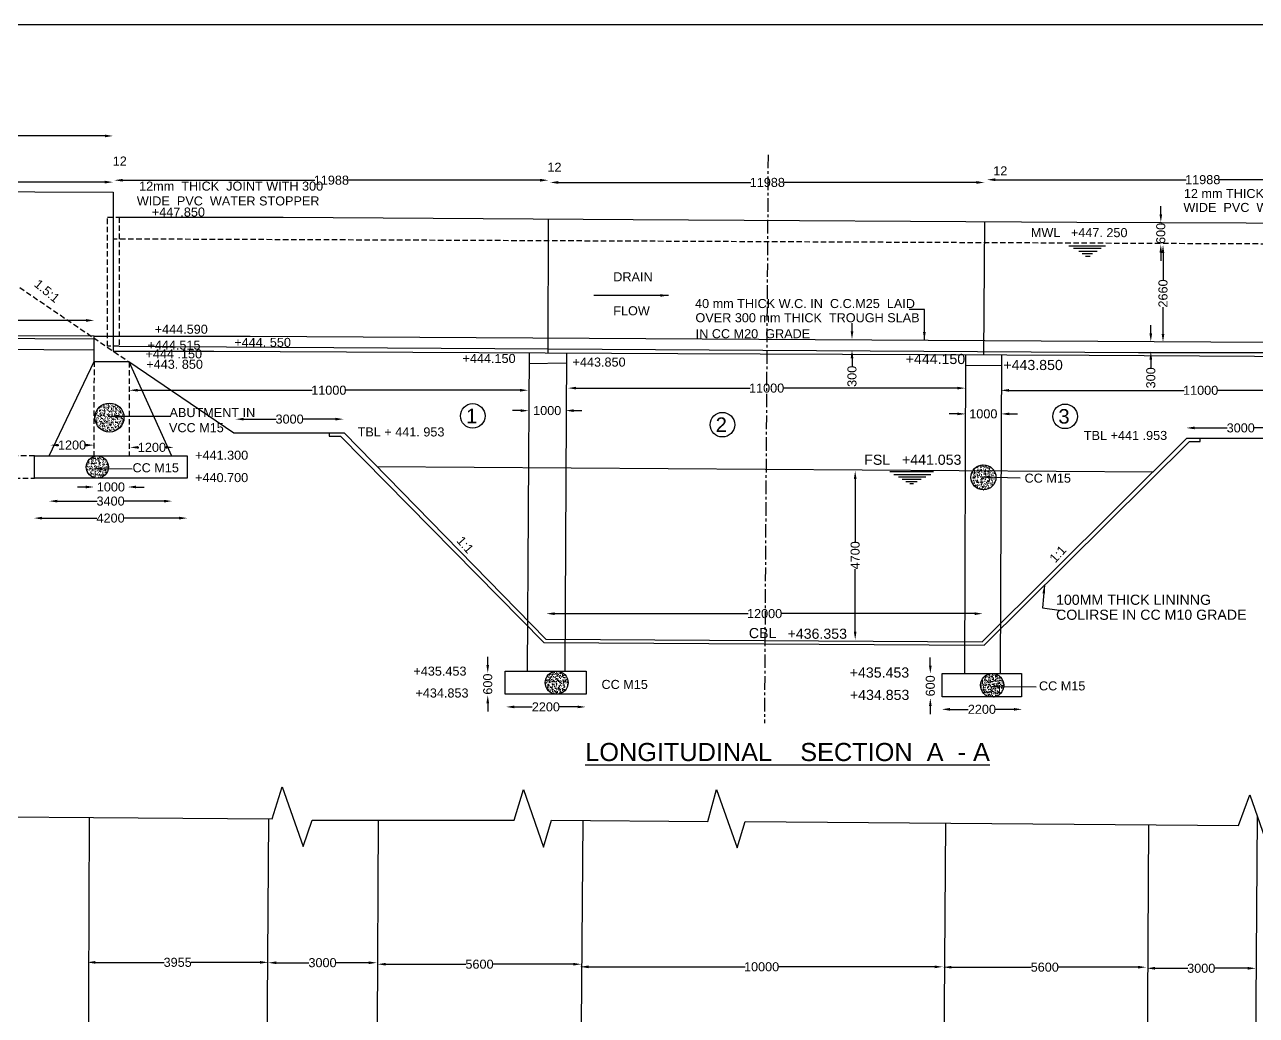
# Model space of a CAD drawing. Header units: millimetres. Extents: x 687 to 122702, y 4423 to 86488.
# Drawn here: x 29532 to 63551, y 59125 to 86488 of the extents above; entities that cross this region are included whole.
import ezdxf

# ---------------------------------------------------------------- set-up
doc = ezdxf.new("R2010")
doc.units = ezdxf.units.MM
doc.header["$MEASUREMENT"] = 0
doc.linetypes.add('CENTER', pattern=[2, 1.25, -0.25, 0.25, -0.25])
doc.linetypes.add('DASHED', pattern=[0.75, 0.5, -0.25])
for name, color, linetype in [('DIM', 7, 'Continuous'), ('DWG', 7, 'Continuous'), ('TEXT', 7, 'Continuous'), ('TXT', 7, 'Continuous')]:
    doc.layers.add(name, color=color, linetype=linetype)
doc.styles.get("Standard").update_dxf_attribs({"font": 'arial.ttf'})
doc.dimstyles.new('Civil', dxfattribs={"dimtxt": 250, "dimasz": 225, "dimexe": 0.1, "dimexo": 0.0625, "dimgap": 0.09, "dimtad": 0, "dimdec": 0, "dimzin": 12, "dimdsep": 46, "dimtxsty": 'Standard', "dimcen": 0.1, "dimse1": 1, "dimse2": 1, "dimadec": 0, "dimazin": 2, "dimtfac": 1, "dimtdec": 0, "dimtofl": 0, "dimtmove": 0, "dimatfit": 3, "dimfxl": 1, "dimfrac": 1, "dimtolj": 1, "dimtzin": 0, "dimarcsym": 0})
pattern_1 = [(50, (0, 0), (143.45204, -12.55043), [15, -165]), (355, (0, 0), (-27.75027, 150.43843), [12, -132]), (100.4514, (11.95, -1.05), (115.70188, 137.8879), [12.74804, -140.22842]), (46.1842, (0, 40), (213.4482, -33.1038), [22.5, -247.5]), (96.6356, (17.79, 37.24), (186.93254, 194.82357), [19.12206, -210.3426]), (351.1842, (0, 40), (186.9324, 194.8237), [18, -198]), (21, (20, 30), (119.38141, -80.52378), [15, -165]), (326, (20, 30), (48.66307, 145.03), [12, -132]), (71.4514, (29.95, 23.29), (168.04453, 64.5061), [12.74804, -140.22842]), (37.5, (0, 0), (2.43197, 66.57877), [0, -130.4, 0, -134, 0, -132.5]), (7.5, (0, 0), (52.61391, 78.88234), [0, -76.4, 0, -127.4, 0, -50.5]), (327.5, (-44.6, 0), (106.764487, -4.510974), [0, -50, 0, -156, 0, -207]), (317.5, (-64.6, 0), (116.63723, 20.021), [0, -65, 0, -103.6, 0, -147])]

# ---------------------------------------------------------------- blocks, each defined once
blk = doc.blocks.new('*D9')
at = {"layer": 'Defpoints', "color": 0, "transparency": 16777216}
for p in [(20362, 83615), (31974, 83615), (31974, 83414)]:
    blk.add_point(p, dxfattribs=at)
at = {"layer": 'DIM', "color": 0, "lineweight": -2, "transparency": 16777216}
for p, q in [((20587, 83414), (25710, 83414)), ((31749, 83414), (26625, 83414))]:
    blk.add_line(p, q, dxfattribs=at)
at = {"layer": 'DIM', "color": 0, "transparency": 16777216}
for points in [[(20587, 83451), (20587, 83376), (20362, 83414)], [(31749, 83451), (31749, 83376), (31974, 83414)]]:
    blk.add_solid(points, dxfattribs=at)
at = {"layer": 'DIM', "color": 0, "transparency": 16777216, "insert": (26168, 83414), "char_height": 250, "attachment_point": 5}
blk.add_mtext('\\A1;11552', dxfattribs=at)
blk = doc.blocks.new('*D10')
at = {"layer": 'Defpoints', "color": 0, "transparency": 16777216}
for p in [(25483, 82174), (31972, 82174), (31972, 82139)]:
    blk.add_point(p, dxfattribs=at)
at = {"layer": 'DIM', "color": 0, "lineweight": -2, "transparency": 16777216}
for p, q in [((25708, 82139), (28355, 82139)), ((31747, 82139), (29100, 82139))]:
    blk.add_line(p, q, dxfattribs=at)
at = {"layer": 'DIM', "color": 0, "transparency": 16777216}
for points in [[(25708, 82176), (25708, 82101), (25483, 82139)], [(31747, 82176), (31747, 82101), (31972, 82139)]]:
    blk.add_solid(points, dxfattribs=at)
at = {"layer": 'DIM', "color": 0, "transparency": 16777216, "insert": (28728, 82139), "char_height": 250, "attachment_point": 5}
blk.add_mtext('\\A1;6452', dxfattribs=at)
blk = doc.blocks.new('*D11')
at = {"layer": 'Defpoints', "color": 0, "transparency": 16777216}
for p in [(32013, 82305), (43995, 82305), (43995, 82191)]:
    blk.add_point(p, dxfattribs=at)
at = {"layer": 'DIM', "color": 0, "lineweight": -2, "transparency": 16777216}
for p, q in [((32238, 82191), (37545, 82191)), ((43770, 82191), (38463, 82191))]:
    blk.add_line(p, q, dxfattribs=at)
at = {"layer": 'DIM', "color": 0, "transparency": 16777216}
for points in [[(32238, 82228), (32238, 82153), (32013, 82191)], [(43770, 82228), (43770, 82153), (43995, 82191)]]:
    blk.add_solid(points, dxfattribs=at)
at = {"layer": 'DIM', "color": 0, "transparency": 16777216, "insert": (38004, 82191), "char_height": 250, "attachment_point": 5}
blk.add_mtext('\\A1;11988', dxfattribs=at)
blk = doc.blocks.new('*D12')
at = {"layer": 'Defpoints', "color": 0, "transparency": 16777216}
for p in [(44044, 82182), (56044, 82182), (56044, 82129)]:
    blk.add_point(p, dxfattribs=at)
at = {"layer": 'DIM', "color": 0, "lineweight": -2, "transparency": 16777216}
for p, q in [((44269, 82129), (49585, 82129)), ((55819, 82129), (50503, 82129))]:
    blk.add_line(p, q, dxfattribs=at)
at = {"layer": 'DIM', "color": 0, "transparency": 16777216}
for points in [[(44269, 82167), (44269, 82092), (44044, 82129)], [(55819, 82167), (55819, 82092), (56044, 82129)]]:
    blk.add_solid(points, dxfattribs=at)
at = {"layer": 'DIM', "color": 0, "transparency": 16777216, "insert": (50044, 82129), "char_height": 250, "attachment_point": 5}
blk.add_mtext('\\A1;11988', dxfattribs=at)
blk = doc.blocks.new('*D13')
at = {"layer": 'Defpoints', "color": 0, "transparency": 16777216}
for p in [(56114, 82111), (68023, 82205), (68023, 82111)]:
    blk.add_point(p, dxfattribs=at)
at = {"layer": 'DIM', "color": 0, "lineweight": -2, "transparency": 16777216}
for p, q in [((56339, 82205), (61610, 82205)), ((67798, 82205), (62528, 82205))]:
    blk.add_line(p, q, dxfattribs=at)
at = {"layer": 'DIM', "color": 0, "transparency": 16777216}
for points in [[(56339, 82242), (56339, 82167), (56114, 82205)], [(67798, 82242), (67798, 82167), (68023, 82205)]]:
    blk.add_solid(points, dxfattribs=at)
at = {"layer": 'DIM', "color": 0, "transparency": 16777216, "insert": (62069, 82205), "char_height": 250, "attachment_point": 5}
blk.add_mtext('\\A1;11988', dxfattribs=at)
blk = doc.blocks.new('*D35')
at = {"layer": 'Defpoints', "color": 0, "transparency": 16777216}
for p in [(56495, 76438), (67529, 76438), (67529, 76387)]:
    blk.add_point(p, dxfattribs=at)
at = {"layer": 'DIM', "color": 0, "lineweight": -2, "transparency": 16777216}
for p, q in [((56720, 76387), (61554, 76387)), ((67304, 76387), (62470, 76387))]:
    blk.add_line(p, q, dxfattribs=at)
at = {"layer": 'DIM', "color": 0, "transparency": 16777216}
for points in [[(56720, 76425), (56720, 76350), (56495, 76387)], [(67304, 76425), (67304, 76350), (67529, 76387)]]:
    blk.add_solid(points, dxfattribs=at)
at = {"layer": 'DIM', "color": 0, "transparency": 16777216, "insert": (62012, 76387), "char_height": 250, "attachment_point": 5}
blk.add_mtext('\\A1;11000', dxfattribs=at)
blk = doc.blocks.new('*D36')
at = {"layer": 'Defpoints', "color": 0, "transparency": 16777216}
for p in [(61620, 75366), (64617, 75366), (64617, 75349)]:
    blk.add_point(p, dxfattribs=at)
at = {"layer": 'DIM', "color": 0, "lineweight": -2, "transparency": 16777216}
for p, q in [((61845, 75349), (62746, 75349)), ((64392, 75349), (63492, 75349))]:
    blk.add_line(p, q, dxfattribs=at)
at = {"layer": 'DIM', "color": 0, "transparency": 16777216}
for points in [[(61845, 75387), (61845, 75312), (61620, 75349)], [(64392, 75387), (64392, 75312), (64617, 75349)]]:
    blk.add_solid(points, dxfattribs=at)
at = {"layer": 'DIM', "color": 0, "transparency": 16777216, "insert": (63119, 75349), "char_height": 250, "attachment_point": 5}
blk.add_mtext('\\A1;3000', dxfattribs=at)
blk = doc.blocks.new('*D37')
at = {"layer": 'Defpoints', "color": 0, "transparency": 16777216}
for p in [(60612, 77735), (60612, 77459), (60636, 77459)]:
    blk.add_point(p, dxfattribs=at)
at = {"layer": 'DIM', "color": 0, "lineweight": -2, "transparency": 16777216}
for p, q in [((60636, 77960), (60636, 78185)), ((60636, 77234), (60636, 77009))]:
    blk.add_line(p, q, dxfattribs=at)
at = {"layer": 'DIM', "color": 0, "transparency": 16777216}
for points in [[(60598, 77960), (60673, 77960), (60636, 77735)], [(60598, 77234), (60673, 77234), (60636, 77459)]]:
    blk.add_solid(points, dxfattribs=at)
at = {"layer": 'DIM', "color": 0, "transparency": 16777216, "insert": (60636, 76733), "char_height": 250, "attachment_point": 5, "rotation": 90}
blk.add_mtext('\\A1;300', dxfattribs=at)
blk = doc.blocks.new('*D38')
at = {"layer": 'Defpoints', "color": 0, "transparency": 16777216}
for p in [(60852, 80403), (60852, 77723), (60973, 77723)]:
    blk.add_point(p, dxfattribs=at)
at = {"layer": 'DIM', "color": 0, "lineweight": -2, "transparency": 16777216}
for p, q in [((60973, 80178), (60973, 79438)), ((60973, 77948), (60973, 78688))]:
    blk.add_line(p, q, dxfattribs=at)
at = {"layer": 'DIM', "color": 0, "transparency": 16777216}
for points in [[(60935, 80178), (61010, 80178), (60973, 80403)], [(60935, 77948), (61010, 77948), (60973, 77723)]]:
    blk.add_solid(points, dxfattribs=at)
at = {"layer": 'DIM', "color": 0, "transparency": 16777216, "insert": (60973, 79063), "char_height": 250, "attachment_point": 5, "rotation": 90}
blk.add_mtext('\\A1;2660', dxfattribs=at)
blk = doc.blocks.new('*D39')
at = {"layer": 'Defpoints', "color": 0, "transparency": 16777216}
for p in [(60888, 81028), (60888, 80415), (60912, 80415)]:
    blk.add_point(p, dxfattribs=at)
at = {"layer": 'DIM', "color": 0, "lineweight": -2, "transparency": 16777216}
for p, q in [((60912, 81253), (60912, 81478)), ((60912, 80190), (60912, 79965))]:
    blk.add_line(p, q, dxfattribs=at)
at = {"layer": 'DIM', "color": 0, "transparency": 16777216}
for points in [[(60875, 81253), (60950, 81253), (60912, 81028)], [(60875, 80190), (60950, 80190), (60912, 80415)]]:
    blk.add_solid(points, dxfattribs=at)
at = {"layer": 'DIM', "color": 0, "transparency": 16777216, "insert": (60912, 80722), "char_height": 250, "attachment_point": 5, "rotation": 90}
blk.add_mtext('\\A1;600', dxfattribs=at)
blk = doc.blocks.new('*D40')
at = {"layer": 'Defpoints', "color": 0, "transparency": 16777216}
for p in [(54861, 67693), (57080, 67693), (57080, 67577)]:
    blk.add_point(p, dxfattribs=at)
at = {"layer": 'DIM', "color": 0, "lineweight": -2, "transparency": 16777216}
for p, q in [((55086, 67577), (55595, 67577)), ((56855, 67577), (56345, 67577))]:
    blk.add_line(p, q, dxfattribs=at)
at = {"layer": 'DIM', "color": 0, "transparency": 16777216}
for points in [[(55086, 67615), (55086, 67540), (54861, 67577)], [(56855, 67615), (56855, 67540), (57080, 67577)]]:
    blk.add_solid(points, dxfattribs=at)
at = {"layer": 'DIM', "color": 0, "transparency": 16777216, "insert": (55970, 67577), "char_height": 250, "attachment_point": 5}
blk.add_mtext('\\A1;2200', dxfattribs=at)
blk = doc.blocks.new('*D41')
at = {"layer": 'Defpoints', "color": 0, "transparency": 16777216}
for p in [(43944, 70220), (55995, 70220), (55995, 70220)]:
    blk.add_point(p, dxfattribs=at)
at = {"layer": 'DIM', "color": 0, "lineweight": -2, "transparency": 16777216}
for p, q in [((44169, 70220), (49511, 70220)), ((55770, 70220), (50428, 70220))]:
    blk.add_line(p, q, dxfattribs=at)
at = {"layer": 'DIM', "color": 0, "transparency": 16777216}
for points in [[(44169, 70257), (44169, 70182), (43944, 70220)], [(55770, 70257), (55770, 70182), (55995, 70220)]]:
    blk.add_solid(points, dxfattribs=at)
at = {"layer": 'DIM', "color": 0, "transparency": 16777216, "insert": (49969, 70220), "char_height": 250, "attachment_point": 5}
blk.add_mtext('\\A1;12000', dxfattribs=at)
blk = doc.blocks.new('*D42')
at = {"layer": 'Defpoints', "color": 0, "transparency": 16777216}
for p in [(52471, 74164), (52530, 74164), (52530, 69499)]:
    blk.add_point(p, dxfattribs=at)
at = {"layer": 'DIM', "color": 0, "lineweight": -2, "transparency": 16777216}
for p, q in [((52471, 73939), (52471, 72209)), ((52471, 69724), (52471, 71453))]:
    blk.add_line(p, q, dxfattribs=at)
at = {"layer": 'DIM', "color": 0, "transparency": 16777216}
for points in [[(52433, 73939), (52508, 73939), (52471, 74164)], [(52433, 69724), (52508, 69724), (52471, 69499)]]:
    blk.add_solid(points, dxfattribs=at)
at = {"layer": 'DIM', "color": 0, "transparency": 16777216, "insert": (52471, 71831), "char_height": 250, "attachment_point": 5, "rotation": 90}
blk.add_mtext('\\A1;4700', dxfattribs=at)
blk = doc.blocks.new('*D43')
at = {"layer": 'Defpoints', "color": 0, "transparency": 16777216}
for p in [(55517, 75631), (56503, 75737), (56503, 75631)]:
    blk.add_point(p, dxfattribs=at)
at = {"layer": 'DIM', "color": 0, "lineweight": -2, "transparency": 16777216}
for p, q in [((55292, 75737), (55067, 75737)), ((56728, 75737), (56953, 75737))]:
    blk.add_line(p, q, dxfattribs=at)
at = {"layer": 'DIM', "color": 0, "transparency": 16777216}
for points in [[(55292, 75775), (55292, 75700), (55517, 75737)], [(56728, 75775), (56728, 75700), (56503, 75737)]]:
    blk.add_solid(points, dxfattribs=at)
at = {"layer": 'DIM', "color": 0, "transparency": 16777216, "insert": (56010, 75737), "char_height": 250, "attachment_point": 5}
blk.add_mtext('\\A1;1000', dxfattribs=at)
blk = doc.blocks.new('*D44')
at = {"layer": 'Defpoints', "color": 0, "transparency": 16777216}
for p in [(44537, 76409), (55514, 76449), (55514, 76409)]:
    blk.add_point(p, dxfattribs=at)
at = {"layer": 'DIM', "color": 0, "lineweight": -2, "transparency": 16777216}
for p, q in [((44762, 76449), (49567, 76449)), ((55289, 76449), (50483, 76449))]:
    blk.add_line(p, q, dxfattribs=at)
at = {"layer": 'DIM', "color": 0, "transparency": 16777216}
for points in [[(44762, 76487), (44762, 76412), (44537, 76449)], [(55289, 76487), (55289, 76412), (55514, 76449)]]:
    blk.add_solid(points, dxfattribs=at)
at = {"layer": 'DIM', "color": 0, "transparency": 16777216, "insert": (50025, 76449), "char_height": 250, "attachment_point": 5}
blk.add_mtext('\\A1;11000', dxfattribs=at)
blk = doc.blocks.new('*D45')
at = {"layer": 'Defpoints', "color": 0, "transparency": 16777216}
for p in [(52352, 77795), (52352, 77500), (52383, 77500)]:
    blk.add_point(p, dxfattribs=at)
at = {"layer": 'DIM', "color": 0, "lineweight": -2, "transparency": 16777216}
for p, q in [((52383, 78020), (52383, 78245)), ((52383, 77275), (52383, 77050))]:
    blk.add_line(p, q, dxfattribs=at)
at = {"layer": 'DIM', "color": 0, "transparency": 16777216}
for points in [[(52346, 78020), (52421, 78020), (52383, 77795)], [(52346, 77275), (52421, 77275), (52383, 77500)]]:
    blk.add_solid(points, dxfattribs=at)
at = {"layer": 'DIM', "color": 0, "transparency": 16777216, "insert": (52383, 76775), "char_height": 250, "attachment_point": 5, "rotation": 90}
blk.add_mtext('\\A1;300', dxfattribs=at)
blk = doc.blocks.new('*D46')
at = {"layer": 'Defpoints', "color": 0, "transparency": 16777216}
for p in [(43457, 75871), (44472, 75871), (44472, 75828)]:
    blk.add_point(p, dxfattribs=at)
at = {"layer": 'DIM', "color": 0, "lineweight": -2, "transparency": 16777216}
for p, q in [((43232, 75828), (43007, 75828)), ((44697, 75828), (44922, 75828))]:
    blk.add_line(p, q, dxfattribs=at)
at = {"layer": 'DIM', "color": 0, "transparency": 16777216}
for points in [[(43232, 75865), (43232, 75790), (43457, 75828)], [(44697, 75865), (44697, 75790), (44472, 75828)]]:
    blk.add_solid(points, dxfattribs=at)
at = {"layer": 'DIM', "color": 0, "transparency": 16777216, "insert": (43965, 75828), "char_height": 250, "attachment_point": 5}
blk.add_mtext('\\A1;1000', dxfattribs=at)
blk = doc.blocks.new('*D47')
at = {"layer": 'Defpoints', "color": 0, "transparency": 16777216}
for p in [(32425, 76529), (43441, 76529), (43441, 76390)]:
    blk.add_point(p, dxfattribs=at)
at = {"layer": 'DIM', "color": 0, "lineweight": -2, "transparency": 16777216}
for p, q in [((32650, 76390), (37475, 76390)), ((43216, 76390), (38391, 76390))]:
    blk.add_line(p, q, dxfattribs=at)
at = {"layer": 'DIM', "color": 0, "transparency": 16777216}
for points in [[(32650, 76428), (32650, 76353), (32425, 76390)], [(43216, 76428), (43216, 76353), (43441, 76390)]]:
    blk.add_solid(points, dxfattribs=at)
at = {"layer": 'DIM', "color": 0, "transparency": 16777216, "insert": (37933, 76390), "char_height": 250, "attachment_point": 5}
blk.add_mtext('\\A1;11000', dxfattribs=at)
blk = doc.blocks.new('*D48')
at = {"layer": 'Defpoints', "color": 0, "transparency": 16777216}
for p in [(38340, 75592), (35360, 75516), (38340, 75516)]:
    blk.add_point(p, dxfattribs=at)
at = {"layer": 'DIM', "color": 0, "lineweight": -2, "transparency": 16777216}
for p, q in [((35585, 75592), (36477, 75592)), ((38115, 75592), (37223, 75592))]:
    blk.add_line(p, q, dxfattribs=at)
at = {"layer": 'DIM', "color": 0, "transparency": 16777216}
for points in [[(35585, 75630), (35585, 75555), (35360, 75592)], [(38115, 75630), (38115, 75555), (38340, 75592)]]:
    blk.add_solid(points, dxfattribs=at)
at = {"layer": 'DIM', "color": 0, "transparency": 16777216, "insert": (36850, 75592), "char_height": 250, "attachment_point": 5}
blk.add_mtext('\\A1;3000', dxfattribs=at)
blk = doc.blocks.new('*D49')
at = {"layer": 'Defpoints', "color": 0, "transparency": 16777216}
for p in [(42830, 67675), (45027, 67675), (45027, 67644)]:
    blk.add_point(p, dxfattribs=at)
at = {"layer": 'DIM', "color": 0, "lineweight": -2, "transparency": 16777216}
for p, q in [((43055, 67644), (43553, 67644)), ((44802, 67644), (44303, 67644))]:
    blk.add_line(p, q, dxfattribs=at)
at = {"layer": 'DIM', "color": 0, "transparency": 16777216}
for points in [[(43055, 67682), (43055, 67607), (42830, 67644)], [(44802, 67682), (44802, 67607), (45027, 67644)]]:
    blk.add_solid(points, dxfattribs=at)
at = {"layer": 'DIM', "color": 0, "transparency": 16777216, "insert": (43928, 67644), "char_height": 250, "attachment_point": 5}
blk.add_mtext('\\A1;2200', dxfattribs=at)
blk = doc.blocks.new('*D50')
at = {"layer": 'Defpoints', "color": 0, "transparency": 16777216}
for p in [(42323, 68581), (42400, 68581), (42400, 67967)]:
    blk.add_point(p, dxfattribs=at)
at = {"layer": 'DIM', "color": 0, "lineweight": -2, "transparency": 16777216}
for p, q in [((42323, 68806), (42323, 69031)), ((42323, 67742), (42323, 67517))]:
    blk.add_line(p, q, dxfattribs=at)
at = {"layer": 'DIM', "color": 0, "transparency": 16777216}
for points in [[(42285, 68806), (42360, 68806), (42323, 68581)], [(42285, 67742), (42360, 67742), (42323, 67967)]]:
    blk.add_solid(points, dxfattribs=at)
at = {"layer": 'DIM', "color": 0, "transparency": 16777216, "insert": (42323, 68274), "char_height": 250, "attachment_point": 5, "rotation": 90}
blk.add_mtext('\\A1;600', dxfattribs=at)
blk = doc.blocks.new('*D51')
at = {"layer": 'Defpoints', "color": 0, "transparency": 16777216}
for p in [(29787, 72984), (34025, 72984), (34025, 72859)]:
    blk.add_point(p, dxfattribs=at)
at = {"layer": 'DIM', "color": 0, "lineweight": -2, "transparency": 16777216}
for p, q in [((30012, 72859), (31528, 72859)), ((33800, 72859), (32284, 72859))]:
    blk.add_line(p, q, dxfattribs=at)
at = {"layer": 'DIM', "color": 0, "transparency": 16777216}
for points in [[(30012, 72896), (30012, 72821), (29787, 72859)], [(33800, 72896), (33800, 72821), (34025, 72859)]]:
    blk.add_solid(points, dxfattribs=at)
at = {"layer": 'DIM', "color": 0, "transparency": 16777216, "insert": (31906, 72859), "char_height": 250, "attachment_point": 5}
blk.add_mtext('\\A1;4200', dxfattribs=at)
blk = doc.blocks.new('*D52')
at = {"layer": 'Defpoints', "color": 0, "transparency": 16777216}
for p in [(30209, 73390), (33603, 73390), (33603, 73328)]:
    blk.add_point(p, dxfattribs=at)
at = {"layer": 'DIM', "color": 0, "lineweight": -2, "transparency": 16777216}
for p, q in [((30434, 73328), (31533, 73328)), ((33378, 73328), (32279, 73328))]:
    blk.add_line(p, q, dxfattribs=at)
at = {"layer": 'DIM', "color": 0, "transparency": 16777216}
for points in [[(30434, 73365), (30434, 73290), (30209, 73328)], [(33378, 73365), (33378, 73290), (33603, 73328)]]:
    blk.add_solid(points, dxfattribs=at)
at = {"layer": 'DIM', "color": 0, "transparency": 16777216, "insert": (31906, 73328), "char_height": 250, "attachment_point": 5}
blk.add_mtext('\\A1;3400', dxfattribs=at)
blk = doc.blocks.new('*D53')
at = {"layer": 'Defpoints', "color": 0, "transparency": 16777216}
for p in [(31445, 73812), (32383, 73812), (32383, 73718)]:
    blk.add_point(p, dxfattribs=at)
at = {"layer": 'DIM', "color": 0, "lineweight": -2, "transparency": 16777216}
for p, q in [((31220, 73718), (30995, 73718)), ((32608, 73718), (32833, 73718))]:
    blk.add_line(p, q, dxfattribs=at)
at = {"layer": 'DIM', "color": 0, "transparency": 16777216}
for points in [[(31220, 73756), (31220, 73681), (31445, 73718)], [(32608, 73756), (32608, 73681), (32383, 73718)]]:
    blk.add_solid(points, dxfattribs=at)
at = {"layer": 'DIM', "color": 0, "transparency": 16777216, "insert": (31914, 73718), "char_height": 250, "attachment_point": 5}
blk.add_mtext('\\A1;1000', dxfattribs=at)
blk = doc.blocks.new('*D54')
at = {"layer": 'Defpoints', "color": 0, "transparency": 16777216}
for p in [(32446, 74828), (33650, 74828), (33650, 74812)]:
    blk.add_point(p, dxfattribs=at)
at = {"layer": 'DIM', "color": 0, "lineweight": -2, "transparency": 16777216}
for p, q in [((32671, 74812), (32687, 74812)), ((33425, 74812), (33409, 74812))]:
    blk.add_line(p, q, dxfattribs=at)
at = {"layer": 'DIM', "color": 0, "transparency": 16777216}
for points in [[(32671, 74850), (32671, 74775), (32446, 74812)], [(33425, 74850), (33425, 74775), (33650, 74812)]]:
    blk.add_solid(points, dxfattribs=at)
at = {"layer": 'DIM', "color": 0, "transparency": 16777216, "insert": (33048, 74812), "char_height": 250, "attachment_point": 5}
blk.add_mtext('\\A1;1200', dxfattribs=at)
blk = doc.blocks.new('*D55')
at = {"layer": 'Defpoints', "color": 0, "transparency": 16777216}
for p in [(31445, 74875), (30240, 74828), (31445, 74828)]:
    blk.add_point(p, dxfattribs=at)
at = {"layer": 'DIM', "color": 0, "lineweight": -2, "transparency": 16777216}
for p, q in [((30465, 74875), (30481, 74875)), ((31220, 74875), (31204, 74875))]:
    blk.add_line(p, q, dxfattribs=at)
at = {"layer": 'DIM', "color": 0, "transparency": 16777216}
for points in [[(30465, 74912), (30465, 74837), (30240, 74875)], [(31220, 74912), (31220, 74837), (31445, 74875)]]:
    blk.add_solid(points, dxfattribs=at)
at = {"layer": 'DIM', "color": 0, "transparency": 16777216, "insert": (30842, 74875), "char_height": 250, "attachment_point": 5}
blk.add_mtext('\\A1;1200', dxfattribs=at)
blk = doc.blocks.new('*D57')
at = {"layer": 'Defpoints', "color": 0, "transparency": 16777216}
for p in [(25465, 78319), (31455, 78319), (31455, 78319)]:
    blk.add_point(p, dxfattribs=at)
at = {"layer": 'DIM', "color": 0, "lineweight": -2, "transparency": 16777216}
for p, q in [((25690, 78319), (28087, 78319)), ((31230, 78319), (28833, 78319))]:
    blk.add_line(p, q, dxfattribs=at)
at = {"layer": 'DIM', "color": 0, "transparency": 16777216}
for points in [[(25690, 78356), (25690, 78281), (25465, 78319)], [(31230, 78356), (31230, 78281), (31455, 78319)]]:
    blk.add_solid(points, dxfattribs=at)
at = {"layer": 'DIM', "color": 0, "transparency": 16777216, "insert": (28460, 78319), "char_height": 250, "attachment_point": 5}
blk.add_mtext('\\A1;5903', dxfattribs=at)
blk = doc.blocks.new('*D69')
at = {"layer": 'Defpoints', "color": 0, "transparency": 16777216}
for p in [(54501, 68562), (54546, 68562), (54501, 67891)]:
    blk.add_point(p, dxfattribs=at)
at = {"layer": 'DIM', "color": 0, "lineweight": -2, "transparency": 16777216}
for p, q in [((54546, 68787), (54546, 69012)), ((54546, 67666), (54546, 67441))]:
    blk.add_line(p, q, dxfattribs=at)
at = {"layer": 'DIM', "color": 0, "transparency": 16777216}
for points in [[(54509, 68787), (54584, 68787), (54546, 68562)], [(54509, 67666), (54584, 67666), (54546, 67891)]]:
    blk.add_solid(points, dxfattribs=at)
at = {"layer": 'DIM', "color": 0, "transparency": 16777216, "insert": (54546, 68226), "char_height": 250, "attachment_point": 5, "rotation": 90}
blk.add_mtext('\\A1;600', dxfattribs=at)
blk = doc.blocks.new('*D109')
at = {"layer": 'Defpoints', "color": 0, "transparency": 16777216}
for p in [(31260, 60569), (36258, 60589), (36258, 60569)]:
    blk.add_point(p, dxfattribs=at)
at = {"layer": 'DIM', "color": 0, "lineweight": -2, "transparency": 16777216}
for p, q in [((31485, 60589), (33385, 60589)), ((36033, 60589), (34133, 60589))]:
    blk.add_line(p, q, dxfattribs=at)
at = {"layer": 'DIM', "color": 0, "transparency": 16777216}
for points in [[(31485, 60627), (31485, 60552), (31260, 60589)], [(36033, 60627), (36033, 60552), (36258, 60589)]]:
    blk.add_solid(points, dxfattribs=at)
at = {"layer": 'DIM', "color": 0, "transparency": 16777216, "insert": (33759, 60589), "char_height": 250, "attachment_point": 5}
blk.add_mtext('\\A1;3955', dxfattribs=at)
blk = doc.blocks.new('*D110')
at = {"layer": 'Defpoints', "color": 0, "transparency": 16777216}
for p in [(39259, 60579), (36258, 60538), (39259, 60538)]:
    blk.add_point(p, dxfattribs=at)
at = {"layer": 'DIM', "color": 0, "lineweight": -2, "transparency": 16777216}
for p, q in [((36483, 60579), (37386, 60579)), ((39034, 60579), (38131, 60579))]:
    blk.add_line(p, q, dxfattribs=at)
at = {"layer": 'DIM', "color": 0, "transparency": 16777216}
for points in [[(36483, 60616), (36483, 60541), (36258, 60579)], [(39034, 60616), (39034, 60541), (39259, 60579)]]:
    blk.add_solid(points, dxfattribs=at)
at = {"layer": 'DIM', "color": 0, "transparency": 16777216, "insert": (37759, 60579), "char_height": 250, "attachment_point": 5}
blk.add_mtext('\\A1;3000', dxfattribs=at)
blk = doc.blocks.new('*D111')
at = {"layer": 'Defpoints', "color": 0, "transparency": 16777216}
for p in [(39283, 60579), (44907, 60579), (44907, 60538)]:
    blk.add_point(p, dxfattribs=at)
at = {"layer": 'DIM', "color": 0, "lineweight": -2, "transparency": 16777216}
for p, q in [((39508, 60538), (41722, 60538)), ((44682, 60538), (42468, 60538))]:
    blk.add_line(p, q, dxfattribs=at)
at = {"layer": 'DIM', "color": 0, "transparency": 16777216}
for points in [[(39508, 60575), (39508, 60500), (39283, 60538)], [(44682, 60575), (44682, 60500), (44907, 60538)]]:
    blk.add_solid(points, dxfattribs=at)
at = {"layer": 'DIM', "color": 0, "transparency": 16777216, "insert": (42095, 60538), "char_height": 250, "attachment_point": 5}
blk.add_mtext('\\A1;5600', dxfattribs=at)
blk = doc.blocks.new('*D112')
at = {"layer": 'Defpoints', "color": 0, "transparency": 16777216}
for p in [(44882, 60497), (54891, 60497), (54891, 60466)]:
    blk.add_point(p, dxfattribs=at)
at = {"layer": 'DIM', "color": 0, "lineweight": -2, "transparency": 16777216}
for p, q in [((45107, 60466), (49428, 60466)), ((54666, 60466), (50345, 60466))]:
    blk.add_line(p, q, dxfattribs=at)
at = {"layer": 'DIM', "color": 0, "transparency": 16777216}
for points in [[(45107, 60503), (45107, 60428), (44882, 60466)], [(54666, 60503), (54666, 60428), (54891, 60466)]]:
    blk.add_solid(points, dxfattribs=at)
at = {"layer": 'DIM', "color": 0, "transparency": 16777216, "insert": (49886, 60466), "char_height": 250, "attachment_point": 5}
blk.add_mtext('\\A1;10000', dxfattribs=at)
blk = doc.blocks.new('*D113')
at = {"layer": 'Defpoints', "color": 0, "transparency": 16777216}
for p in [(54905, 60445), (60508, 60456), (60508, 60445)]:
    blk.add_point(p, dxfattribs=at)
at = {"layer": 'DIM', "color": 0, "lineweight": -2, "transparency": 16777216}
for p, q in [((55130, 60456), (57334, 60456)), ((60283, 60456), (58080, 60456))]:
    blk.add_line(p, q, dxfattribs=at)
at = {"layer": 'DIM', "color": 0, "transparency": 16777216}
for points in [[(55130, 60493), (55130, 60418), (54905, 60456)], [(60283, 60493), (60283, 60418), (60508, 60456)]]:
    blk.add_solid(points, dxfattribs=at)
at = {"layer": 'DIM', "color": 0, "transparency": 16777216, "insert": (57707, 60456), "char_height": 250, "attachment_point": 5}
blk.add_mtext('\\A1;5600', dxfattribs=at)
blk = doc.blocks.new('*D114')
at = {"layer": 'Defpoints', "color": 0, "transparency": 16777216}
for p in [(60522, 60425), (63534, 60425), (63534, 60425)]:
    blk.add_point(p, dxfattribs=at)
at = {"layer": 'DIM', "color": 0, "lineweight": -2, "transparency": 16777216}
for p, q in [((60747, 60425), (61655, 60425)), ((63309, 60425), (62401, 60425))]:
    blk.add_line(p, q, dxfattribs=at)
at = {"layer": 'DIM', "color": 0, "transparency": 16777216}
for points in [[(60747, 60463), (60747, 60388), (60522, 60425)], [(63309, 60463), (63309, 60388), (63534, 60425)]]:
    blk.add_solid(points, dxfattribs=at)
at = {"layer": 'DIM', "color": 0, "transparency": 16777216, "insert": (62028, 60425), "char_height": 250, "attachment_point": 5}
blk.add_mtext('\\A1;3000', dxfattribs=at)

msp = doc.modelspace()

# ---------------------------------------------------------------- hatches: boundary and pattern name
at = {"layer": 'DWG'}
h = msp.add_hatch(dxfattribs=at)
h.set_pattern_fill('AR-CONC', color=256, scale=20, style=0)
h.set_pattern_definition(pattern_1)
h.paths.add_polyline_path([(31473.5, 75635.2, 1), (32275.9, 75635.2, 1)])
h.paths.add_polyline_path([(31545, 74576.4), (31533.6, 74576.4, 0.4087678), (31231.5, 74268.7, 0.4087678), (31533.6, 73960.9), (31545, 73960.9, 0.4087678), (31847.1, 74268.7, 0.4087678)])
h = msp.add_hatch(dxfattribs=at)
h.set_pattern_fill('AR-CONC', color=256, scale=20, style=0)
h.set_pattern_definition(pattern_1)
h.paths.add_polyline_path([(55666.3, 73984.9, 1), (56359.1, 73984.9, 1)])
h = msp.add_hatch(dxfattribs=at)
h.set_pattern_fill('AR-CONC', color=256, scale=20, style=0)
h.set_pattern_definition(pattern_1)
h.paths.add_polyline_path([(44540.2, 68314.4, 0.3986686), (44242.4, 68628.5), (44208.9, 68628.5, 0.3986686), (43911.1, 68314.4, 0.3986686), (44208.9, 68000.3), (44242.4, 68000.3, 0.3986686)])
h = msp.add_hatch(dxfattribs=at)
h.set_pattern_fill('AR-CONC', color=256, scale=20, style=0)
h.set_pattern_definition(pattern_1)
h.paths.add_polyline_path([(56261.2, 68564.6), (56246.1, 68564.6, 0.4073603), (55930.5, 68241.5, 0.4073603), (56246.1, 67918.4), (56261.2, 67918.4, 0.4073603), (56576.8, 68241.5, 0.4073603)])

# ---------------------------------------------------------------- linework, layer by layer
for points in [[(122702, 4422.8), (687.4, 4422.8), (687.4, 86488.1), (122702, 86488.1)], [(29806, 74576.4), (34021.3, 74576.4), (34021.3, 73960.9), (29806, 73960.9)], [(42807.5, 68628.5), (45037.4, 68628.5), (45037.4, 68000.3), (42807.5, 68000.3)], [(54876.8, 68564.6), (57064.6, 68564.6), (57064.6, 67918.4), (54876.8, 67918.4)]]:
    msp.add_lwpolyline(points, close=True, dxfattribs=at)
at = {"layer": 'DWG', "linetype": 'CENTER', "ltscale": 300}
msp.add_lwpolyline([(50065.1, 82894.6), (49962.4, 67195.5)], dxfattribs=at)
at = {"layer": 'DWG'}
for points in [[(25490.5, 81888.8), (31978.6, 81857.1), (31978.6, 77472.6), (34760.8, 77472.6), (47572.3, 77409.6), (58928.8, 77355.4), (68065.4, 77301.5), (68106, 81262.7), (75709.1, 81231.9), (75709.1, 82158.4), (75925.4, 82158.4), (75931.9, 81225.2)], [(32140.3, 81166.6), (36669.5, 81166.6), (46343.1, 81108.4), (58590.9, 81029.7), (67945.7, 80998.6)], [(43990.5, 77427.2), (44000.1, 81122.5)], [(56020.9, 77369.2), (56053, 81046)], [(58367.5, 80378.1), (59381.8, 80378.1)], [(58499.6, 80317.5), (59264, 80317.5)], [(58646.1, 80235.4), (59149.7, 80235.4)], [(58742.5, 80164.1), (59028.2, 80164.1)], [(58831.8, 80089.2), (58960.4, 80089.2)], [(31449.5, 77184.8), (31449.5, 77887.2), (19534.8, 77920.8), (13187.8, 77985.6), (5172.4, 78024.5), (5172.4, 77721.1), (4707.1, 77721.1), (4707.1, 78366.9), (3607.4, 78389.3)], [(13847.8, 77920.3), (15101.8, 77919.9), (18765.9, 77880.7), (24881.6, 77847), (31449.5, 77808.4)], [(20341.6, 77577.6), (31449.5, 77506.5)], [(31449.5, 77887.2), (35763.5, 77887.2), (62293.9, 77724.4), (68675.2, 77706.5), (76230.6, 77670.4), (84944.4, 77628.6), (90876.3, 77586.9), (97172.1, 77586.9), (99818.1, 77563.2)], [(32140.3, 77605.1), (60297.6, 77428.8), (67945.7, 77428.8)], [(32413.4, 77184.8), (35312.6, 75214.4), (38357.8, 75214.4), (43926.3, 69511.4), (55978.8, 69445.6), (61633.4, 75065.9), (64644.8, 75065.9), (67571.5, 77004.3), (68578.7, 77004.3), (68578.7, 77706.8)], [(43418.5, 68628.5), (43471.8, 77429.8)], [(44493.4, 77424.7), (44451.2, 68628.5)], [(55502.8, 68564.6), (55531.3, 77371.6)], [(56508.8, 77366.9), (56471.6, 68564.6)], [(30205.3, 74576.4), (31449.5, 77184.8), (32413.4, 77184.8), (33589.3, 74576.4)], [(43470, 77131.1), (44492.1, 77150)], [(55530.4, 77085.9), (56507.5, 77077.9)], [(37945.2, 75214.4), (37945.2, 75119), (38260.6, 75119), (43875.3, 69426.4), (56029.3, 69348.2), (61704, 74978), (62000, 74978), (62000, 75065.9)], [(39268.5, 74281.7), (60696.6, 74134.8)], [(53429, 74144.3), (54636.2, 74144.3)], [(53541, 74066.6), (54558.4, 74066.6)], [(53665.5, 74001.3), (54424.6, 74001.3)], [(53771.3, 73933), (54293.9, 73933)], [(53873.9, 73873.9), (54185.1, 73873.9)], [(53982.8, 73814.8), (54085.5, 73814.8)], [(24034.9, 64641.7), (36371.3, 64550.7), (36642.4, 65435.4), (37220.7, 63792.4), (37473.8, 64514.6), (43052.7, 64514), (43305.7, 65362.6), (43865.9, 63773.7), (44082.8, 64514), (48402.1, 64477.9), (48637, 65362.6), (49215.3, 63755.6), (49432.2, 64477.9), (63058.7, 64369.2), (63366, 65217.8), (63926.2, 63628.9), (64179.2, 64405.3), (99783.2, 64187.8)], [(31313.4, 64588), (31257.6, 49895.9)], [(36271.2, 64551.4), (36186.6, 53103.7), (35170.4, 48062.5), (38161.2, 48062.5), (39250, 53177.1), (39307.8, 64514.4)], [(44950.8, 64506.7), (44857.7, 53247), (43813, 48075.1), (43714, 30947.3)], [(54960.8, 64433.8), (54879.4, 53014.9), (55857.4, 47958.9), (55765.6, 30881.7)], [(60573.3, 64389), (60503.6, 52988.4), (61479.5, 47935.6), (64485.4, 47935.6), (63501.2, 53037.8), (63578.3, 64615.7)]]:
    msp.add_lwpolyline(points, dxfattribs=at)
at = {"layer": 'DWG', "linetype": 'DASHED', "ltscale": 300}
for points in [[(25490.5, 81888.8), (32420.5, 77169.1)], [(68097.3, 80409.6), (40866.4, 80530.6), (31978.6, 80567)], [(31449.5, 77184.8), (31443, 74576.4)], [(32420.5, 77169.1), (32418.5, 74576.4)], [(29806, 74576.4), (12607.1, 74673.4), (12607.1, 74065.5), (29806, 73960.9)]]:
    msp.add_lwpolyline(points, dxfattribs=at)
msp.add_lwpolyline([(31825.5, 81166.6), (32140.3, 81166.6), (32140.3, 77605.1), (31825.5, 77605.1)], close=True, dxfattribs=at)
at = {"layer": 'DWG'}
for centre, radius in [((31874.7, 75635.2), 401.2), ((31539.3, 74268.7), 307.8), ((56012.7, 73984.9), 346.4), ((44225.7, 68314.4), 314.6), ((56253.6, 68241.5), 323.2)]:
    msp.add_circle(centre, radius, dxfattribs=at)
at = {"layer": 'TXT', "color": 1}
for centre in [(41908.3, 75680.3), (58269.2, 75669.3), (48803.8, 75439.1)]:
    msp.add_circle(centre, 339.5, dxfattribs=at)

# ---------------------------------------------------------------- texts
at = {"layer": 'TEXT'}
for s, height, p in [('12', 250, (31965.2, 82595.5)), ('12', 250, (43971, 82425.6)), ('12', 250, (56284, 82324.7)), ('12mm  THICK  JOINT WITH 300', 250, (32693.4, 81903.6)), ('WIDE  PVC  WATER STOPPER', 250, (32630.9, 81494.1)), ('12 mm THICK  JOINT WITH 300', 250, (61549.1, 81699.3)), ('+447.850', 250, (33046, 81186.6)), ('WIDE  PVC  WATER STOPPER', 250, (61535.6, 81314.1)), ('MWL   +447. 250   ', 250, (57322.7, 80618.3)), ('DRAIN', 250, (45789.9, 79399.1)), ('FLOW', 250, (45789.9, 78460.3)), ('40 mm THICK W.C. IN  C.C.M25  LAID', 250, (48048.4, 78660.2)), ('OVER 300 mm THICK  TROUGH SLAB', 250, (48059.4, 78268.2)), ('+444.590', 250, (33124.7, 77950.8)), ('IN CC M20  GRADE ', 250, (48064.9, 77826.5)), ('+444.515', 250, (32923.8, 77513.1)), ('+444. 550', 250, (35323.7, 77587.6)), ('+444 .150', 250, (32869.6, 77270.4)), ('+443. 850', 250, (32893.1, 76982.9)), ('+444.150', 250, (41626, 77143.6)), ('+443.850', 250, (44663.9, 77043.1)), ('+444.150', 280, (53866.3, 77113.9)), ('+443.850', 280, (56562.9, 76947.9)), ('ABUTMENT IN', 250, (33534, 75649.3)), ('1', 400, (41721.9, 75480.7)), ('3', 400, (58082.8, 75469.7)), ('2', 400, (48617.4, 75239.5)), ('VCC M15', 250, (33519, 75231.6)), ('TBL + 441. 953', 250, (38729.1, 75113.9)), ('TBL +441 .953', 250, (58787, 75016.6)), ('+441.300', 250, (34240.4, 74471.7)), ('FSL   +441.053', 280, (52720, 74331.1)), ('CC M15', 250, (32512.1, 74124.6)), ('+440.700', 250, (34240.4, 73852.9)), ('CC M15', 250, (57149, 73838.1)), ('100MM THICK LININNG', 280, (58018.5, 70464.1)), ('COLIRSE IN CC M10 GRADE', 280, (58018.5, 70050)), ('CBL', 280, (49533.5, 69543.4)), ('+436.353', 280, (50602.8, 69526)), ('+435.453', 250, (40269.6, 68507.6)), ('+435.453', 280, (52320.3, 68454)), ('CC M15', 250, (45464.1, 68140.3)), ('+434.853', 250, (40325.7, 67903.6)), ('+434.853', 280, (52324.6, 67836.1)), ('CC M15', 250, (57547, 68100.4)), ('%%ULONGITUDINAL    SECTION  A  - A', 500, (45015.2, 66149.2))]:
    msp.add_text(s, height=height, dxfattribs=at).set_placement(p)
for s, rotation, p in [('1.5:1', 320.42371, (29771.8, 79283.9)), ('1:1', 311.53125, (41444.8, 72223)), ('1:1', 47.56768, (57996.6, 71603.2))]:
    msp.add_text(s, height=250, rotation=rotation, dxfattribs=at).set_placement(p)

# ---------------------------------------------------------------- dimensions: what is measured, and where the dimension line sits
at = {"layer": 'DIM'}
for p1, p2, distance, text, picture, middle in [((20361.6, 83614.8), (31974.3, 83614.8), -201.2, '11552', '*D9', (26167.9, 83413.6)), ((32013.4, 82305.1), (43994.6, 82305.1), -114.2, '11988', '*D11', (38004, 82190.9)), ((56114.5, 82110.8), (68022.7, 82110.8), 93.8, '11988', '*D13', (62068.6, 82204.7)), ((25483.4, 82173.8), (31971.9, 82173.8), -35.1, '6452', '*D10', (28727.7, 82138.7)), ((44044.3, 82181.8), (56043.7, 82181.8), -52.7, '11988', '*D12', (50044, 82129)), ((60888.4, 81028.1), (60888.4, 80415.2), 24.1, '600', '*D39', (60912.5, 80721.7)), ((60852.4, 80403.2), (60852.4, 77723.5), 120.3, '2660', '*D38', (60972.6, 79063.3)), ((25464.7, 78319), (31455.2, 78319), 0, '5903', '*D57', (28459.9, 78319)), ((52352, 77795.1), (52352, 77500.4), 31, '300', '*D45', (52383, 76774.6)), ((60611.8, 77735.5), (60611.8, 77459.1), 24.1, '300', '*D37', (60635.8, 76733.3)), ((32425.3, 76528.6), (43440.7, 76528.6), -138.1, '11000', '*D47', (37933, 76390.5)), ((44536.7, 76409.5), (55513.6, 76409.5), 39.9, '11000', '*D44', (50025.1, 76449.3)), ((56494.7, 76438.2), (67529, 76438.2), -51, '11000', '*D35', (62011.8, 76387.2)), ((43456.8, 75871.3), (44472.3, 75871.3), -43.4, '1000', '*D46', (43964.6, 75827.9)), ((55516.8, 75630.7), (56502.8, 75630.7), 106.8, '1000', '*D43', (56009.8, 75737.5)), ((35359.6, 75515.6), (38340.1, 75515.6), 76.7, '3000', '*D48', (36849.9, 75592.3)), ((61620.2, 75366.4), (64617.2, 75366.4), -17, '3000', '*D36', (63118.7, 75349.4)), ((30240.2, 74827.9), (31444.5, 74827.9), 46.9, '1200', '*D55', (30842.3, 74874.8)), ((32445.5, 74827.9), (33649.9, 74827.9), -15.6, '1200', '*D54', (33047.7, 74812.3)), ((52530.3, 69498.8), (52530.3, 74163.8), 59.3, '4700', '*D42', (52471, 71831.3)), ((31444.5, 73812.2), (32383, 73812.2), -93.8, '1000', '*D53', (31913.7, 73718.4)), ((30208.9, 73390.3), (33603, 73390.3), -62.5, '3400', '*D52', (31905.9, 73327.8)), ((29786.6, 72984), (34025.3, 72984), -125, '4200', '*D51', (31905.9, 72859)), ((43943.8, 70220), (55995.1, 70220), 0, '12000', '*D41', (49969.5, 70220)), ((42399.7, 67966.8), (42399.7, 68580.8), 76.8, '600', '*D50', (42322.9, 68273.8)), ((54501.3, 67890.9), (54501.3, 68561.8), -44.8, '600', '*D69', (54546.1, 68226.3)), ((42829.9, 67675.2), (45026.8, 67675.2), -30.7, '2200', '*D49', (43928.3, 67644.5)), ((54860.6, 67693.3), (57080, 67693.3), -116.2, '2200', '*D40', (55970.3, 67577.1)), ((31259.6, 60568.7), (36258, 60568.7), 20.5, '3955', '*D109', (33758.8, 60589.1)), ((36258, 60538), (39259.1, 60538), 40.9, '3000', '*D110', (37758.5, 60578.9)), ((39283.4, 60578.6), (44906.7, 60578.6), -40.9, '5600', '*D111', (42095, 60537.7)), ((44881.8, 60496.9), (54891.1, 60496.9), -31, '10000', '*D112', (49886.4, 60465.9)), ((54905.3, 60445.3), (60508, 60445.3), 10.2, '5600', '*D113', (57706.7, 60455.5)), ((60522.3, 60425), (63533.6, 60425), 0, '3000', '*D114', (62027.9, 60425))]:
    dim = msp.add_aligned_dim(p1=p1, p2=p2, distance=distance, text=text, dimstyle='Civil', dxfattribs=at)
    dim.commit()
    dim.dimension.update_dxf_attribs({"geometry": picture, "text_midpoint": middle})

# ---------------------------------------------------------------- leaders
at = {"layer": 'DWG'}
for points in [[(47314.2, 79008.8), (45253.4, 79008.8)], [(54381.1, 77773), (54381.1, 78619.2), (53963.9, 78619.2)], [(31918.1, 75678.7), (33558.2, 75678.7)], [(31445.2, 74225), (32501.7, 74217.7)], [(55976.5, 73997.1), (57025.1, 73970.5)], [(57698.4, 71004), (57642.6, 70385.4), (58100.2, 70316.8)], [(56200.1, 68211.9), (57469.9, 68200.5)]]:
    msp.add_leader(points, dimstyle='Civil', override={"dimgap": 0.09, "dimtad": 0}, dxfattribs=at)

doc.saveas('drawing.dxf')
